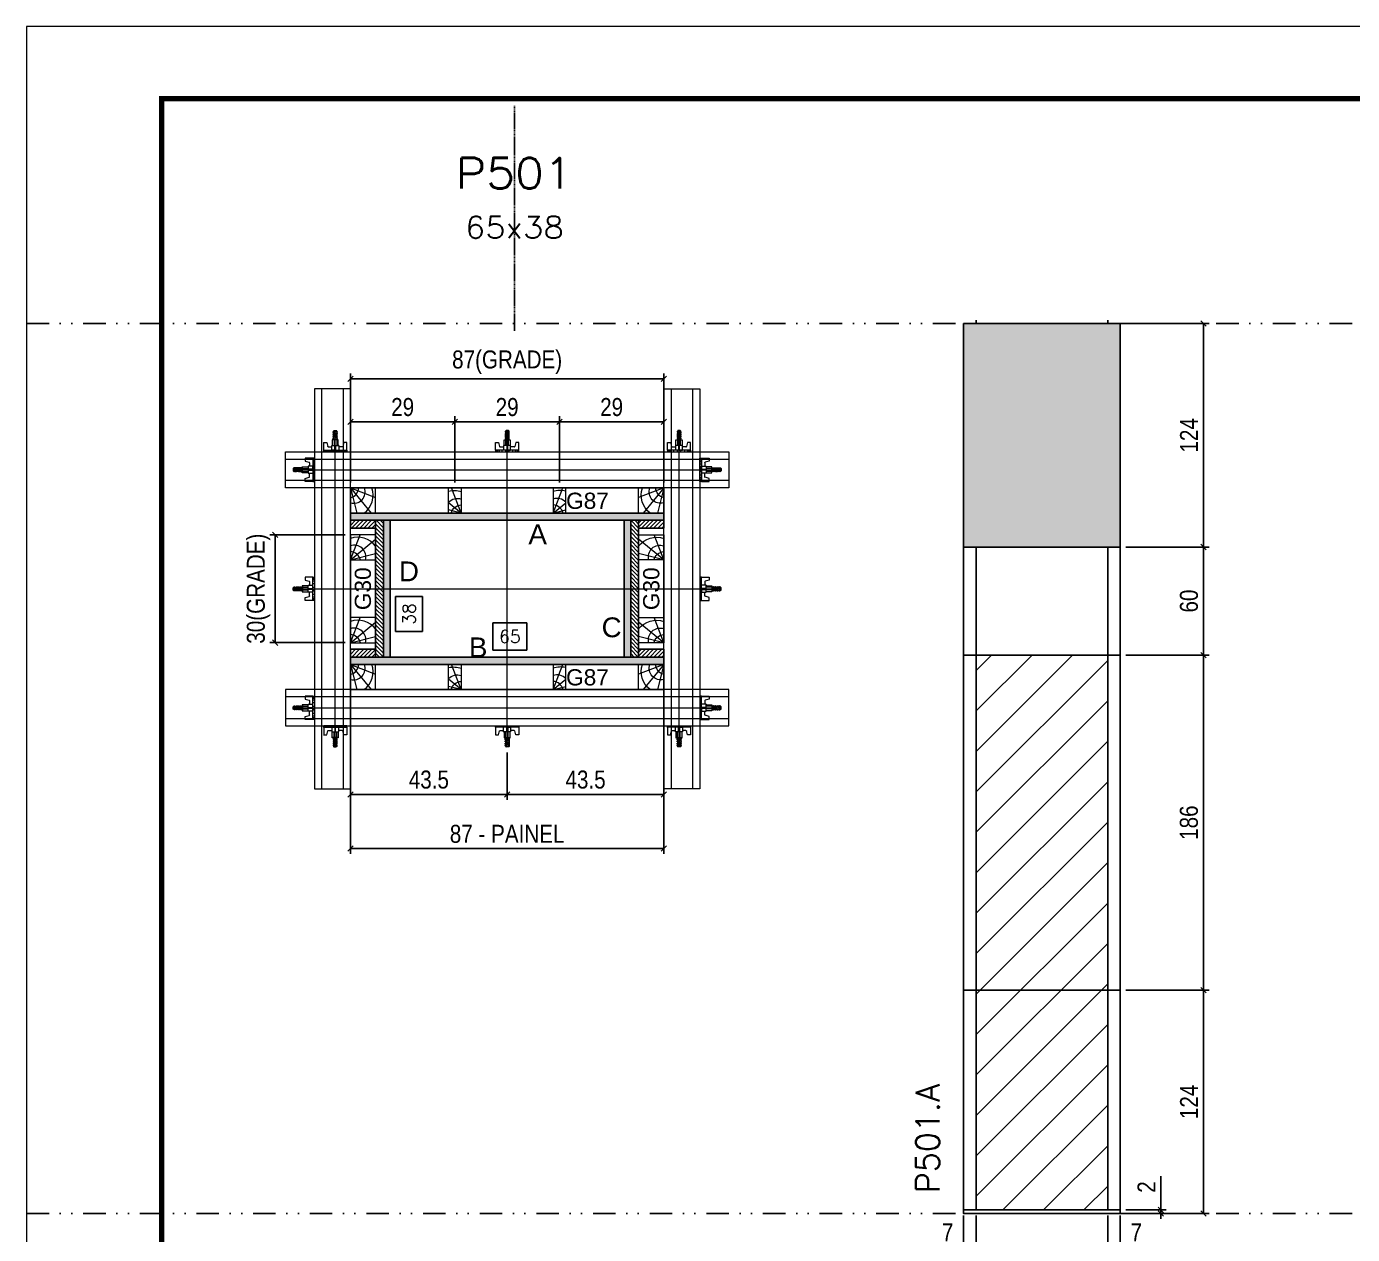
# Model space of a CAD drawing. Extents: x 13379 to 23315, y 867 to 16997.
# Drawn here: x 17569 to 18306, y 12732 to 13403 of the extents above; entities that cross this region are included whole.
import ezdxf
from ezdxf.enums import TextEntityAlignment as Align

# ---------------------------------------------------------------- set-up
doc = ezdxf.new("R2010")
doc.units = 0
for name, pattern in [('DASHED', [0.75, 0.5, -0.25]), ('DIVIDE2', [0.625, 0.25, -0.125, 0, -0.125, 0, -0.125]), ('HIDDEN', [0.375, 0.25, -0.125])]:
    doc.linetypes.add(name, pattern=pattern)
for name, color, linetype in [('CHAPA', 1, 'Continuous'), ('COTA', 241, 'Continuous'), ('MEIO_PONT', 93, 'Continuous'), ('Nível', 160, 'Continuous'), ('Painéis', 200, 'Continuous'), ('SARRAFO', 251, 'Continuous'), ('Sarrafo de Pressão', 42, 'HIDDEN'), ('Texto de Titulo', 7, 'Continuous'), ('Texto Qtd Sarr', 242, 'Continuous'), ('TEXTO_GERAL', 7, 'Continuous')]:
    doc.layers.add(name, color=color, linetype=linetype)
for name, color, linetype, lineweight in [('Folhas', 255, 'Continuous', 9), ('Hachura', 251, 'Continuous', 9), ('Madeira', 126, 'Continuous', 18), ('Perfil Metálico', 224, 'Continuous', 18), ('SARRAFO DE PRESSAO', 251, 'DASHED', 9), ('Texto Seção', 7, 'Continuous', 15)]:
    doc.layers.add(name, color=color, linetype=linetype, lineweight=lineweight)
doc.styles.add('ARIAL', font='arial.ttf')
doc.styles.add('COTA TECNICA', font='techl___.ttf', dxfattribs={"height": 10})
doc.styles.add('COTA TECNICA 2X', font='techl___.ttf', dxfattribs={"height": 10})
doc.styles.add('COTA TECNICA-50', font='techl___.ttf', dxfattribs={"height": 10})
doc.styles.add('REGUA-120', font='ROMANS.shx', dxfattribs={"height": 15})
doc.styles.add('ROMANS', font='romans.shx')
doc.styles.add('SANSSERIF', font='sas_____.pfb')
doc.dimstyles.new('COTA PAINEL-50', dxfattribs={"dimtxt": 10, "dimasz": 3, "dimexe": 3, "dimexo": 3, "dimgap": 3, "dimtad": 1, "dimdec": 1, "dimzin": 12, "dimdsep": 46, "dimtxsty": 'COTA TECNICA-50', "dimblk1": 'OBLIQUE', "dimblk2": 'OBLIQUE', "dimsah": 1, "dimcen": 0.9, "dimclrd": 4, "dimclre": 4, "dimclrt": 240, "dimadec": 1, "dimazin": 3, "dimtfac": 1, "dimtdec": 1, "dimtmove": 0, "dimatfit": 3, "dimfxl": 1, "dimtolj": 1, "dimtzin": 12, "dimarcsym": 0})
doc.dimstyles.new('PAINEL', dxfattribs={"dimtxt": 10, "dimasz": 3, "dimexe": 3, "dimexo": 3, "dimgap": 3, "dimtad": 1, "dimdec": 1, "dimzin": 12, "dimdsep": 46, "dimtxsty": 'COTA TECNICA', "dimblk1": 'OBLIQUE', "dimblk2": 'OBLIQUE', "dimsah": 1, "dimcen": 0.9, "dimclrd": 4, "dimclre": 4, "dimclrt": 240, "dimadec": 1, "dimazin": 3, "dimtfac": 1, "dimtdec": 1, "dimtmove": 0, "dimatfit": 3, "dimfxl": 1, "dimtolj": 1, "dimtzin": 12, "dimarcsym": 0})
doc.dimstyles.new('SECAO PILAR', dxfattribs={"dimtxt": 10, "dimasz": 3, "dimexe": 3, "dimexo": 3, "dimgap": 3, "dimtad": 1, "dimdec": 1, "dimlfac": 0.5, "dimzin": 12, "dimdsep": 46, "dimtxsty": 'COTA TECNICA 2X', "dimblk1": 'OBLIQUE', "dimblk2": 'OBLIQUE', "dimsah": 1, "dimcen": 0.9, "dimclrd": 256, "dimclre": 256, "dimclrt": 256, "dimadec": 1, "dimazin": 3, "dimtfac": 1, "dimtdec": 1, "dimtmove": 0, "dimatfit": 3, "dimfxl": 1, "dimtolj": 1, "dimtzin": 12, "dimarcsym": 0})
doc.dimstyles.new('SECÇÃO 2', dxfattribs={"dimtxt": 7, "dimasz": 6, "dimexe": 0.18, "dimexo": 2, "dimgap": -4, "dimtad": 3, "dimdec": 1, "dimlfac": 0.5, "dimzin": 12, "dimdsep": 46, "dimtxsty": 'ROMANS', "dimblk": 'ARCHTICK', "dimcen": 0.09, "dimse1": 1, "dimse2": 1, "dimsd1": 1, "dimsd2": 1, "dimclrd": 180, "dimclre": 5, "dimclrt": 1, "dimadec": 0, "dimazin": 3, "dimtfac": 1, "dimtdec": 1, "dimtofl": 0, "dimtmove": 0, "dimatfit": 3, "dimldrblk": 'ARCHTICK', "dimfxl": 1, "dimtolj": 1, "dimtzin": 0, "dimarcsym": 0})

# ---------------------------------------------------------------- blocks, each defined once
blk = doc.blocks.new('9999999999')
at = {"layer": 'Folhas'}
blk.add_lwpolyline([(98138.98, 34190.21), (99623.98, 34190.21), (99623.98, 35240.21), (98138.98, 35240.21)], close=True, dxfattribs=at)
at = {"layer": 'Folhas', "color": 30, "const_width": 3}
blk.add_lwpolyline([(98213.98, 34230.21), (99583.98, 34230.21), (99583.98, 35200.21), (98213.98, 35200.21)], close=True, dxfattribs=at)
blk = doc.blocks.new('*D409')
at = {"layer": 'COTA', "color": 180, "lineweight": -2, "transparency": 16777216}
for p, q in [((17847.32, 13071.71), (17828.32, 13071.71)), ((17828.32, 13071.71), (17828.32, 13056.71)), ((17847.32, 13056.71), (17847.32, 13071.71)), ((17828.32, 13056.71), (17847.32, 13056.71))]:
    blk.add_line(p, q, dxfattribs=at)
at = {"layer": 'Defpoints', "color": 0, "transparency": 16777216}
for p in [(17771.32, 13052.71), (17901.32, 13052.71), (17901.32, 13052.71)]:
    blk.add_point(p, dxfattribs=at)
at = {"layer": 'COTA', "color": 1, "transparency": 16777216, "insert": (17837.82, 13064.21), "char_height": 7, "attachment_point": 5, "style": 'ROMANS'}
blk.add_mtext('\\A1;65', dxfattribs=at)
blk = doc.blocks.new('_ArchTick')
at = {"color": 0, "linetype": 'ByBlock', "const_width": 0.15}
blk.add_lwpolyline([(-0.5, -0.5), (0.5, 0.5)], dxfattribs=at)
blk = doc.blocks.new('_Oblique')
at = {"color": 0, "linetype": 'ByBlock', "lineweight": -2}
blk.add_line((-0.5, -0.5), (0.5, 0.5), dxfattribs=at)
blk = doc.blocks.new('*D410')
at = {"layer": 'COTA', "lineweight": -2, "transparency": 16777216}
for p, q in [((17749.32, 13045.71), (17749.32, 12943.51)), ((17923.32, 13045.71), (17923.32, 12943.51)), ((17749.32, 12946.51), (17923.32, 12946.51))]:
    blk.add_line(p, q, dxfattribs=at)
at = {"layer": 'Defpoints', "color": 0, "transparency": 16777216}
for p in [(17749.32, 13048.71), (17923.32, 13048.71), (17923.32, 12946.51)]:
    blk.add_point(p, dxfattribs=at)
at = {"layer": 'COTA', "lineweight": -2, "transparency": 16777216, "xscale": 3, "yscale": 3, "zscale": 3, "rotation": 180}
blk.add_blockref('_Oblique', (17749.32, 12946.51), dxfattribs=at)
at = {"layer": 'COTA', "lineweight": -2, "transparency": 16777216, "xscale": 3, "yscale": 3, "zscale": 3}
blk.add_blockref('_Oblique', (17923.32, 12946.51), dxfattribs=at)
at = {"layer": 'COTA', "transparency": 16777216, "insert": (17836.32, 12954.61), "char_height": 10, "attachment_point": 5, "style": 'COTA TECNICA 2X'}
blk.add_mtext('\\A1;87 - PAINEL', dxfattribs=at)
blk = doc.blocks.new('*D411')
at = {"layer": 'COTA', "lineweight": -2, "transparency": 16777216}
for p, q in [((17749.32, 13011.71), (17749.32, 12973.53)), ((17836.39, 12999.91), (17836.39, 12973.53)), ((17749.32, 12976.53), (17836.39, 12976.53))]:
    blk.add_line(p, q, dxfattribs=at)
at = {"layer": 'Defpoints', "color": 0, "transparency": 16777216}
for p in [(17749.32, 13014.71), (17836.39, 13002.91), (17836.39, 12976.53)]:
    blk.add_point(p, dxfattribs=at)
at = {"layer": 'COTA', "lineweight": -2, "transparency": 16777216, "xscale": 3, "yscale": 3, "zscale": 3, "rotation": 180}
blk.add_blockref('_Oblique', (17749.32, 12976.53), dxfattribs=at)
at = {"layer": 'COTA', "lineweight": -2, "transparency": 16777216, "xscale": 3, "yscale": 3, "zscale": 3}
blk.add_blockref('_Oblique', (17836.39, 12976.53), dxfattribs=at)
at = {"layer": 'COTA', "transparency": 16777216, "insert": (17792.86, 12984.74), "char_height": 10, "attachment_point": 5, "style": 'COTA TECNICA 2X'}
blk.add_mtext('\\A1;43.5', dxfattribs=at)
blk = doc.blocks.new('*D412')
at = {"layer": 'COTA', "lineweight": -2, "transparency": 16777216}
for p, q in [((17923.32, 13011.71), (17923.32, 12973.53)), ((17836.39, 12999.91), (17836.39, 12973.53)), ((17923.32, 12976.53), (17836.39, 12976.53))]:
    blk.add_line(p, q, dxfattribs=at)
at = {"layer": 'Defpoints', "color": 0, "transparency": 16777216}
for p in [(17923.32, 13014.71), (17836.39, 13002.91), (17836.39, 12976.53)]:
    blk.add_point(p, dxfattribs=at)
at = {"layer": 'COTA', "lineweight": -2, "transparency": 16777216, "xscale": 3, "yscale": 3, "zscale": 3, "rotation": 180}
blk.add_blockref('_Oblique', (17836.39, 12976.53), dxfattribs=at)
at = {"layer": 'COTA', "lineweight": -2, "transparency": 16777216, "xscale": 3, "yscale": 3, "zscale": 3}
blk.add_blockref('_Oblique', (17923.32, 12976.53), dxfattribs=at)
at = {"layer": 'COTA', "transparency": 16777216, "insert": (17879.86, 12984.74), "char_height": 10, "attachment_point": 5, "style": 'COTA TECNICA 2X'}
blk.add_mtext('\\A1;43.5', dxfattribs=at)
blk = doc.blocks.new('*D413')
at = {"layer": 'COTA', "color": 180, "lineweight": -2, "transparency": 16777216}
for p, q in [((17789.42, 13086.38), (17774.42, 13086.38)), ((17774.42, 13086.38), (17774.42, 13067.05)), ((17789.42, 13067.05), (17789.42, 13086.38)), ((17774.42, 13067.05), (17789.42, 13067.05))]:
    blk.add_line(p, q, dxfattribs=at)
at = {"layer": 'Defpoints', "color": 0, "transparency": 16777216}
for p in [(17771.32, 13128.71), (17793.42, 13128.71), (17771.32, 13052.71)]:
    blk.add_point(p, dxfattribs=at)
at = {"layer": 'COTA', "color": 1, "transparency": 16777216, "insert": (17781.92, 13076.71), "char_height": 7, "attachment_point": 5, "rotation": 90, "style": 'ROMANS'}
blk.add_mtext('\\A1;38', dxfattribs=at)
blk = doc.blocks.new('titulo1')
at = {"layer": 'Defpoints', "color": 252, "linetype": 'HIDDEN', "ltscale": 2}
blk.add_line((0, 0), (0, 125), dxfattribs=at)
at = {"layer": 'Defpoints', "style": 'ROMANS', "oblique": 15}
blk.add_attdef('FOLHA', text='', height=10, dxfattribs=at).set_placement((0, 15.58), align=Align.MIDDLE_CENTER)
at = {"layer": 'Texto Qtd Sarr', "color": 3, "style": 'ROMANS', "oblique": 15}
for tag, height, p in [('TITULO', 17, (0, 71.45)), ('SEÇÃO', 12, (0, 41.55))]:
    blk.add_attdef(tag, text='', height=height, dxfattribs=at).set_placement(p, align=Align.MIDDLE_CENTER)
blk = doc.blocks.new('PONTALETE')
at = {"layer": 'Madeira'}
for q in [(2.71, 7), (7, 5.76), (7, 1.74)]:
    blk.add_line((0, 0), q, dxfattribs=at)
blk.add_lwpolyline([(0, 0), (7, 0), (7, 7), (0, 7)], close=True, dxfattribs=at)
for centre, radius, start, end in [((2.04, 0.06), 6.23, 37.2818, 109.0913), ((1.09, 0.9), 3.19, 343.603, 109.9847), ((-0.21, -0.78), 3.09, 14.6322, 86.0383)]:
    blk.add_arc(centre, radius, start, end, dxfattribs=at)
blk = doc.blocks.new('*D414')
at = {"layer": 'COTA', "lineweight": -2, "transparency": 16777216}
for p, q in [((17749.32, 13149.71), (17749.32, 13210.27)), ((17749.32, 13207.27), (17923.32, 13207.27)), ((17923.32, 13149.71), (17923.32, 13210.27))]:
    blk.add_line(p, q, dxfattribs=at)
at = {"layer": 'Defpoints', "color": 0, "transparency": 16777216}
for p in [(17923.32, 13207.27), (17749.32, 13146.71), (17923.32, 13146.71)]:
    blk.add_point(p, dxfattribs=at)
at = {"layer": 'COTA', "lineweight": -2, "transparency": 16777216, "xscale": 3, "yscale": 3, "zscale": 3, "rotation": 180}
blk.add_blockref('_Oblique', (17749.32, 13207.27), dxfattribs=at)
at = {"layer": 'COTA', "lineweight": -2, "transparency": 16777216, "xscale": 3, "yscale": 3, "zscale": 3}
blk.add_blockref('_Oblique', (17923.32, 13207.27), dxfattribs=at)
at = {"layer": 'COTA', "transparency": 16777216, "insert": (17836.32, 13216.49), "char_height": 10, "attachment_point": 5, "style": 'COTA TECNICA 2X'}
blk.add_mtext('\\A1;87(GRADE)', dxfattribs=at)
blk = doc.blocks.new('MEIO PONTALETE')
at = {"layer": 'Madeira'}
for q in [(2.71, 7), (3.5, 2.88), (3.5, 0.87)]:
    blk.add_line((0, 0), q, dxfattribs=at)
blk.add_lwpolyline([(0, 0), (3.5, 0), (3.5, 7), (0, 7)], close=True, dxfattribs=at)
for centre, radius, start, end in [((2.04, 0.06), 6.23, 76.4499, 109.0913), ((1.09, 0.9), 3.19, 40.9063, 109.9847), ((-0.21, -0.78), 3.09, 14.6322, 86.0383)]:
    blk.add_arc(centre, radius, start, end, dxfattribs=at)
blk = doc.blocks.new('*D415')
at = {"layer": 'COTA', "lineweight": -2, "transparency": 16777216}
for p, q in [((17865.32, 13149.71), (17865.32, 13186.43)), ((17923.32, 13149.71), (17923.32, 13186.43)), ((17865.32, 13183.43), (17923.32, 13183.43))]:
    blk.add_line(p, q, dxfattribs=at)
at = {"layer": 'Defpoints', "color": 0, "transparency": 16777216}
for p in [(17923.32, 13183.43), (17865.32, 13146.71), (17923.32, 13146.71)]:
    blk.add_point(p, dxfattribs=at)
at = {"layer": 'COTA', "lineweight": -2, "transparency": 16777216, "xscale": 3, "yscale": 3, "zscale": 3, "rotation": 180}
blk.add_blockref('_Oblique', (17865.32, 13183.43), dxfattribs=at)
at = {"layer": 'COTA', "lineweight": -2, "transparency": 16777216, "xscale": 3, "yscale": 3, "zscale": 3}
blk.add_blockref('_Oblique', (17923.32, 13183.43), dxfattribs=at)
at = {"layer": 'COTA', "transparency": 16777216, "insert": (17894.32, 13191.52), "char_height": 10, "attachment_point": 5, "style": 'COTA TECNICA 2X'}
blk.add_mtext('\\A1;29', dxfattribs=at)
blk = doc.blocks.new('*D431')
at = {"layer": 'COTA', "lineweight": -2, "transparency": 16777216}
for p, q in [((17807.32, 13149.71), (17807.32, 13186.43)), ((17865.32, 13149.71), (17865.32, 13186.43)), ((17865.32, 13183.43), (17807.32, 13183.43))]:
    blk.add_line(p, q, dxfattribs=at)
at = {"layer": 'Defpoints', "color": 0, "transparency": 16777216}
for p in [(17807.32, 13183.43), (17807.32, 13146.71), (17865.32, 13146.71)]:
    blk.add_point(p, dxfattribs=at)
at = {"layer": 'COTA', "lineweight": -2, "transparency": 16777216, "xscale": 3, "yscale": 3, "zscale": 3, "rotation": 180}
blk.add_blockref('_Oblique', (17807.32, 13183.43), dxfattribs=at)
at = {"layer": 'COTA', "lineweight": -2, "transparency": 16777216, "xscale": 3, "yscale": 3, "zscale": 3}
blk.add_blockref('_Oblique', (17865.32, 13183.43), dxfattribs=at)
at = {"layer": 'COTA', "transparency": 16777216, "insert": (17836.32, 13191.52), "char_height": 10, "attachment_point": 5, "style": 'COTA TECNICA 2X'}
blk.add_mtext('\\A1;29', dxfattribs=at)
blk = doc.blocks.new('*D432')
at = {"layer": 'COTA', "linetype": 'ByBlock', "lineweight": -2, "transparency": 16777216}
for p, q in [((17749.32, 13149.71), (17749.32, 13186.43)), ((17807.32, 13149.71), (17807.32, 13186.43)), ((17807.32, 13183.43), (17749.32, 13183.43))]:
    blk.add_line(p, q, dxfattribs=at)
at = {"layer": 'Defpoints', "color": 0, "linetype": 'ByBlock', "transparency": 16777216}
for p in [(17749.32, 13183.43), (17749.32, 13146.71), (17807.32, 13146.71)]:
    blk.add_point(p, dxfattribs=at)
at = {"layer": 'COTA', "linetype": 'ByBlock', "lineweight": -2, "transparency": 16777216, "xscale": 3, "yscale": 3, "zscale": 3, "rotation": 180}
blk.add_blockref('_Oblique', (17749.32, 13183.43), dxfattribs=at)
at = {"layer": 'COTA', "linetype": 'ByBlock', "lineweight": -2, "transparency": 16777216, "xscale": 3, "yscale": 3, "zscale": 3}
blk.add_blockref('_Oblique', (17807.32, 13183.43), dxfattribs=at)
at = {"layer": 'COTA', "linetype": 'ByBlock', "transparency": 16777216, "insert": (17778.32, 13191.52), "char_height": 10, "attachment_point": 5, "style": 'COTA TECNICA 2X'}
blk.add_mtext('\\A1;29', dxfattribs=at)
blk = doc.blocks.new('C')
at = {"layer": 'Hachura', "color": 0}
for p, q in [((0, 3.22), (0, -3.22)), ((0.45, 3.22), (0, 3.22)), ((0.46, 3.16), (0, 3.16)), ((0.46, 3.05), (0, 3.05)), ((0.46, 2.88), (0, 2.88)), ((0, 2.75), (0, -1.16)), ((0.46, 2.65), (0, 2.65)), ((0.46, 2.23), (0, 2.23)), ((0.46, 1.51), (0, 1.51)), ((0.39, 0.49), (0.17, 0.49)), ((0.45, -3.23), (0.45, 3.22)), ((0.45, 3.22), (2.58, 3.22)), ((1.74, 0.97), (0.45, 0.97)), ((1.45, 0.1), (0.45, 0.1)), ((1.35, 1.94), (1.35, 0.96)), ((2.58, 2.39), (1.47, 2.09)), ((1.74, -0.97), (1.74, 0.97)), ((1.74, 0.97), (1.74, 0.84)), ((1.74, 0.97), (1.74, 0.84)), ((1.74, 0.84), (3.35, 0.84)), ((3.35, 0.45), (1.74, 0.45)), ((2.58, 3.22), (2.58, 2.39)), ((3.32, 0.84), (3.32, -0.84)), ((3.35, 0.84), (3.35, -0.84)), ((3.68, 0.45), (3.35, 0.45)), ((3.84, -0.52), (3.35, 0.45)), ((3.35, 0.06), (3.67, -0.57)), ((3.68, 0.45), (4.16, -0.52)), ((3.72, 0.5), (4.25, -0.57)), ((4.37, -0.55), (3.83, 0.53)), ((4.15, 0.45), (3.93, 0.45)), ((4.42, -0.52), (3.93, 0.45)), ((4.15, 0.45), (4.26, 0.45)), ((4.26, 0.45), (4.74, -0.52)), ((4.3, 0.5), (4.83, -0.57)), ((4.95, -0.55), (4.41, 0.53)), ((4.51, 0.45), (4.84, 0.45)), ((5, -0.52), (4.51, 0.45)), ((4.84, 0.45), (5.32, -0.52)), ((4.88, 0.5), (5.41, -0.57)), ((5.53, -0.55), (4.99, 0.53)), ((5.58, -0.52), (5.09, 0.45)), ((5.42, 0.45), (5.09, 0.45)), ((5.58, -0.52), (5.09, 0.45)), ((5.42, 0.45), (5.74, -0.19)), ((5.46, 0.5), (5.74, -0.07)), ((5.74, 0.19), (5.57, 0.53)), ((5.74, 0.32), (5.68, 0.45)), ((5.68, 0.45), (5.74, 0.45)), ((5.74, 0.45), (5.9, 0.29)), ((5.74, 0.45), (5.74, -0.52)), ((5.9, -0.36), (5.9, 0.29)), ((0.45, 0), (0, 0)), ((0.46, -1.52), (0, -1.52)), ((0.46, -2.23), (0, -2.23)), ((0.46, -2.65), (0, -2.65)), ((0.46, -2.88), (0, -2.88)), ((0.46, -3.05), (0, -3.05)), ((0.46, -3.16), (0, -3.16)), ((0, -3.22), (2.57, -3.22)), ((0.08, -0.48), (0.29, -0.48)), ((0.29, -0.48), (0.4, -0.48)), ((0.45, 0), (0.45, -0.97)), ((0.45, -0.16), (1.45, -0.16)), ((0.45, -0.65), (0.45, -0.32)), ((0.45, -3.23), (0.45, -0.65)), ((0.45, -0.97), (1.74, -0.97)), ((1.35, -1.94), (1.35, -0.97)), ((2.58, -2.39), (1.47, -2.1)), ((3.35, -0.32), (1.74, -0.32)), ((3.35, -0.84), (1.74, -0.84)), ((2.58, -3.23), (2.58, -2.39)), ((3.35, -0.07), (3.58, -0.52)), ((3.35, -0.52), (3.58, -0.52)), ((3.84, -0.52), (4.16, -0.52)), ((4.42, -0.52), (4.74, -0.52)), ((4.63, -0.52), (4.74, -0.52)), ((5, -0.52), (5.32, -0.52)), ((5.58, -0.52), (5.74, -0.52)), ((5.74, -0.52), (5.9, -0.36)), ((5.74, -0.52), (5.74, -0.52))]:
    blk.add_line(p, q, dxfattribs=at)
for centre, radius, start, end in [((1.52, 1.94), 0.161, 104.7436, 180), ((1.44, -0.03), 0.129, 272.695, 87.305), ((3.81, 0.39), 0.143, 25.5688, 154.4312), ((4.39, 0.39), 0.143, 25.5688, 154.4312), ((4.97, 0.39), 0.143, 25.5688, 154.4312), ((5.55, 0.39), 0.143, 25.5688, 154.4312), ((0.17, -0.37), 0.174, 221.744, 317.8592), ((1.52, -1.94), 0.161, 180, 255.2564), ((3.71, -0.4), 0.174, 222.1408, 318.256), ((4.29, -0.4), 0.174, 222.1408, 318.256), ((4.87, -0.4), 0.174, 222.1408, 318.256), ((5.45, -0.4), 0.174, 222.1408, 318.256), ((5.61, -0.4), 0.174, 317.8592, 318.256)]:
    blk.add_arc(centre, radius, start, end, dxfattribs=at)
blk = doc.blocks.new('*D416')
at = {"layer": 'COTA', "lineweight": -2, "transparency": 16777216}
for p, q in [((17746.32, 13120.71), (17704.51, 13120.71)), ((17707.51, 13060.79), (17707.51, 13120.71)), ((17746.35, 13060.79), (17704.51, 13060.79))]:
    blk.add_line(p, q, dxfattribs=at)
at = {"layer": 'Defpoints', "color": 0, "transparency": 16777216}
for p in [(17707.51, 13120.71), (17749.32, 13120.71), (17749.35, 13060.79)]:
    blk.add_point(p, dxfattribs=at)
at = {"layer": 'COTA', "lineweight": -2, "transparency": 16777216, "xscale": 3, "yscale": 3, "zscale": 3}
for p, rotation in [((17707.51, 13120.71), 90), ((17707.51, 13060.79), 270)]:
    blk.add_blockref('_Oblique', p, dxfattribs=dict(at, rotation=rotation))
at = {"layer": 'COTA', "transparency": 16777216, "insert": (17698.29, 13090.75), "char_height": 10, "attachment_point": 5, "rotation": 90, "style": 'COTA TECNICA 2X'}
blk.add_mtext('\\A1;30(GRADE)', dxfattribs=at)
blk = doc.blocks.new('*D417')
at = {"layer": 'COTA', "color": 4, "lineweight": -2, "transparency": 16777216}
for p, q in [((18089.72, 12742.88), (18089.72, 12688.7)), ((18176.72, 12742.88), (18176.72, 12688.7)), ((18089.72, 12691.7), (18176.72, 12691.7))]:
    blk.add_line(p, q, dxfattribs=at)
at = {"layer": 'Defpoints', "color": 0, "transparency": 16777216}
for p in [(18089.72, 12745.88), (18176.72, 12745.88), (18176.72, 12691.7)]:
    blk.add_point(p, dxfattribs=at)
at = {"layer": 'COTA', "color": 4, "lineweight": -2, "transparency": 16777216, "xscale": 3, "yscale": 3, "zscale": 3, "rotation": 180}
blk.add_blockref('_Oblique', (18089.72, 12691.7), dxfattribs=at)
at = {"layer": 'COTA', "color": 4, "lineweight": -2, "transparency": 16777216, "xscale": 3, "yscale": 3, "zscale": 3}
blk.add_blockref('_Oblique', (18176.72, 12691.7), dxfattribs=at)
at = {"layer": 'COTA', "color": 240, "transparency": 16777216, "insert": (18133.22, 12699.8), "char_height": 10, "attachment_point": 5, "style": 'COTA TECNICA'}
blk.add_mtext('\\A1;87', dxfattribs=at)
blk = doc.blocks.new('*D418')
at = {"layer": 'COTA', "color": 4, "lineweight": -2, "transparency": 16777216}
for p, q in [((18179.72, 12867.88), (18225.96, 12867.88)), ((18222.96, 12743.88), (18222.96, 12867.88)), ((18179.72, 12743.88), (18225.96, 12743.88))]:
    blk.add_line(p, q, dxfattribs=at)
at = {"layer": 'Defpoints', "color": 0, "transparency": 16777216}
for p in [(18176.72, 12867.88), (18222.96, 12867.88), (18176.72, 12743.88)]:
    blk.add_point(p, dxfattribs=at)
at = {"layer": 'COTA', "color": 4, "lineweight": -2, "transparency": 16777216, "xscale": 3, "yscale": 3, "zscale": 3}
for p, rotation in [((18222.96, 12867.88), 90), ((18222.96, 12743.88), 270)]:
    blk.add_blockref('_Oblique', p, dxfattribs=dict(at, rotation=rotation))
at = {"layer": 'COTA', "color": 240, "transparency": 16777216, "insert": (18214.88, 12805.88), "char_height": 10, "attachment_point": 5, "rotation": 90, "style": 'COTA TECNICA-50'}
blk.add_mtext('\\A1;124', dxfattribs=at)
blk = doc.blocks.new('*D419')
at = {"layer": 'COTA', "color": 4, "lineweight": -2, "transparency": 16777216}
for p, q in [((18199.24, 12745.88), (18199.24, 12764.68)), ((18179.72, 12745.88), (18202.24, 12745.88)), ((18179.72, 12743.88), (18202.24, 12743.88)), ((18199.24, 12743.88), (18199.24, 12745.88)), ((18199.24, 12743.88), (18199.24, 12740.88))]:
    blk.add_line(p, q, dxfattribs=at)
at = {"layer": 'Defpoints', "color": 0, "transparency": 16777216}
for p in [(18176.72, 12745.88), (18176.72, 12743.88), (18199.24, 12743.88)]:
    blk.add_point(p, dxfattribs=at)
at = {"layer": 'COTA', "color": 4, "lineweight": -2, "transparency": 16777216, "xscale": 3, "yscale": 3, "zscale": 3}
for p, rotation in [((18199.24, 12745.88), 270), ((18199.24, 12743.88), 90)]:
    blk.add_blockref('_Oblique', p, dxfattribs=dict(at, rotation=rotation))
at = {"layer": 'COTA', "color": 240, "transparency": 16777216, "insert": (18191.24, 12758.62), "char_height": 10, "attachment_point": 5, "rotation": 90, "style": 'COTA TECNICA-50'}
blk.add_mtext('\\A1;2', dxfattribs=at)
blk = doc.blocks.new('*D420')
at = {"layer": 'COTA', "color": 4, "lineweight": -2, "transparency": 16777216}
for p, q in [((18096.72, 12742.88), (18096.72, 12722.37)), ((18089.72, 12740.88), (18089.72, 12722.37)), ((18089.72, 12725.37), (18074.99, 12725.37)), ((18096.72, 12725.37), (18089.72, 12725.37))]:
    blk.add_line(p, q, dxfattribs=at)
at = {"layer": 'Defpoints', "color": 0, "transparency": 16777216}
for p in [(18089.72, 12743.88), (18096.72, 12745.88), (18089.72, 12725.37)]:
    blk.add_point(p, dxfattribs=at)
at = {"layer": 'COTA', "color": 4, "lineweight": -2, "transparency": 16777216, "xscale": 3, "yscale": 3, "zscale": 3, "rotation": 180}
blk.add_blockref('_Oblique', (18089.72, 12725.37), dxfattribs=at)
at = {"layer": 'COTA', "color": 4, "lineweight": -2, "transparency": 16777216, "xscale": 3, "yscale": 3, "zscale": 3}
blk.add_blockref('_Oblique', (18096.72, 12725.37), dxfattribs=at)
at = {"layer": 'COTA', "color": 240, "transparency": 16777216, "insert": (18080.85, 12733.44), "char_height": 10, "attachment_point": 5, "style": 'COTA TECNICA-50'}
blk.add_mtext('\\A1;7', dxfattribs=at)
blk = doc.blocks.new('*D421')
at = {"layer": 'COTA', "color": 4, "lineweight": -2, "transparency": 16777216}
for p, q in [((18169.72, 12742.88), (18169.72, 12722.37)), ((18176.72, 12740.88), (18176.72, 12722.37)), ((18169.72, 12725.37), (18176.72, 12725.37)), ((18176.72, 12725.37), (18191.45, 12725.37))]:
    blk.add_line(p, q, dxfattribs=at)
at = {"layer": 'Defpoints', "color": 0, "transparency": 16777216}
for p in [(18169.72, 12745.88), (18176.72, 12743.88), (18176.72, 12725.37)]:
    blk.add_point(p, dxfattribs=at)
at = {"layer": 'COTA', "color": 4, "lineweight": -2, "transparency": 16777216, "xscale": 3, "yscale": 3, "zscale": 3, "rotation": 180}
blk.add_blockref('_Oblique', (18169.72, 12725.37), dxfattribs=at)
at = {"layer": 'COTA', "color": 4, "lineweight": -2, "transparency": 16777216, "xscale": 3, "yscale": 3, "zscale": 3}
blk.add_blockref('_Oblique', (18176.72, 12725.37), dxfattribs=at)
at = {"layer": 'COTA', "color": 240, "transparency": 16777216, "insert": (18185.58, 12733.44), "char_height": 10, "attachment_point": 5, "style": 'COTA TECNICA-50'}
blk.add_mtext('\\A1;7', dxfattribs=at)
blk = doc.blocks.new('*D433')
at = {"layer": 'COTA', "color": 4, "lineweight": -2, "transparency": 16777216}
for p, q in [((18179.72, 13053.88), (18225.96, 13053.88)), ((18222.96, 12867.88), (18222.96, 13053.88)), ((18179.72, 12867.88), (18225.96, 12867.88))]:
    blk.add_line(p, q, dxfattribs=at)
at = {"layer": 'Defpoints', "color": 0, "transparency": 16777216}
for p in [(18176.72, 13053.88), (18222.96, 13053.88), (18176.72, 12867.88)]:
    blk.add_point(p, dxfattribs=at)
at = {"layer": 'COTA', "color": 4, "lineweight": -2, "transparency": 16777216, "xscale": 3, "yscale": 3, "zscale": 3}
for p, rotation in [((18222.96, 13053.88), 90), ((18222.96, 12867.88), 270)]:
    blk.add_blockref('_Oblique', p, dxfattribs=dict(at, rotation=rotation))
at = {"layer": 'COTA', "color": 240, "transparency": 16777216, "insert": (18214.83, 12960.88), "char_height": 10, "attachment_point": 5, "rotation": 90, "style": 'COTA TECNICA'}
blk.add_mtext('\\A1;186', dxfattribs=at)
blk = doc.blocks.new('*D434')
at = {"layer": 'COTA', "color": 4, "lineweight": -2, "transparency": 16777216}
for p, q in [((18179.72, 13113.88), (18225.96, 13113.88)), ((18222.96, 13113.88), (18222.96, 13053.88)), ((18179.72, 13053.88), (18225.96, 13053.88))]:
    blk.add_line(p, q, dxfattribs=at)
at = {"layer": 'Defpoints', "color": 0, "transparency": 16777216}
for p in [(18176.72, 13113.88), (18176.72, 13053.88), (18222.96, 13053.88)]:
    blk.add_point(p, dxfattribs=at)
at = {"layer": 'COTA', "color": 4, "lineweight": -2, "transparency": 16777216, "xscale": 3, "yscale": 3, "zscale": 3}
for p, rotation in [((18222.96, 13113.88), 90), ((18222.96, 13053.88), 270)]:
    blk.add_blockref('_Oblique', p, dxfattribs=dict(at, rotation=rotation))
at = {"layer": 'COTA', "color": 240, "transparency": 16777216, "insert": (18214.86, 13083.88), "char_height": 10, "attachment_point": 5, "rotation": 90, "style": 'COTA TECNICA'}
blk.add_mtext('\\A1;60', dxfattribs=at)
blk = doc.blocks.new('*D435')
at = {"layer": 'COTA', "color": 4, "lineweight": -2, "transparency": 16777216}
for p, q in [((18179.72, 13237.88), (18225.96, 13237.88)), ((18222.96, 13113.88), (18222.96, 13237.88)), ((18179.72, 13113.88), (18225.96, 13113.88))]:
    blk.add_line(p, q, dxfattribs=at)
at = {"layer": 'Defpoints', "color": 0, "transparency": 16777216}
for p in [(18176.72, 13237.88), (18222.96, 13237.88), (18176.72, 13113.88)]:
    blk.add_point(p, dxfattribs=at)
at = {"layer": 'COTA', "color": 4, "lineweight": -2, "transparency": 16777216, "xscale": 3, "yscale": 3, "zscale": 3}
for p, rotation in [((18222.96, 13237.88), 90), ((18222.96, 13113.88), 270)]:
    blk.add_blockref('_Oblique', p, dxfattribs=dict(at, rotation=rotation))
at = {"layer": 'COTA', "color": 240, "transparency": 16777216, "insert": (18214.88, 13175.88), "char_height": 10, "attachment_point": 5, "rotation": 90, "style": 'COTA TECNICA'}
blk.add_mtext('\\A1;124', dxfattribs=at)

msp = doc.modelspace()

# ---------------------------------------------------------------- hatches: boundary and pattern name
at = {"layer": 'COTA'}
h = msp.add_hatch(dxfattribs=at)
h.set_pattern_fill('AR-CONC', color=256, scale=0.03)
h.paths.add_polyline_path([(18176.72, 13237.88), (18089.72, 13237.88), (18089.72, 13113.88), (18176.72, 13113.88)])
at = {"layer": 'Hachura'}
h = msp.add_hatch(color=256, dxfattribs=at)
h.dxf.hatch_style = 1
h.paths.add_polyline_path([(17923.32, 13128.71), (17923.32, 13132.71), (17749.32, 13132.71), (17749.32, 13128.71)])
h = msp.add_hatch(color=256, dxfattribs=at)
h.dxf.hatch_style = 1
h.paths.add_polyline_path([(17923.32, 13128.71), (17923.32, 13132.71), (17749.32, 13132.71), (17749.32, 13128.71)])
h = msp.add_hatch(dxfattribs=at)
h.set_pattern_fill('ANSI31', color=256, scale=0.5, angle=180, style=0)
h.set_pattern_definition([(225, (8625.3722, -9800.6957), (1.12253202, -1.12253202), [])])
h.paths.add_polyline_path([(17763.32, 13128.71), (17763.32, 13124.31), (17749.32, 13124.31), (17749.32, 13128.71)])
h = msp.add_hatch(dxfattribs=at)
h.set_pattern_fill('ANSI31', color=256, scale=0.5, angle=90, style=0)
h.set_pattern_definition([(135, (-5161.6841, 22226.6643), (-1.12253202, -1.12253202), [])])
h.paths.add_polyline_path([(17767.72, 13128.71), (17763.32, 13128.71), (17763.32, 13052.71), (17767.72, 13052.71)])
h = msp.add_hatch(color=256, dxfattribs=at)
h.dxf.hatch_style = 1
h.paths.add_polyline_path([(17767.72, 13052.71), (17771.32, 13052.71), (17771.32, 13128.71), (17767.72, 13128.71)])
h = msp.add_hatch(color=256, dxfattribs=at)
h.dxf.hatch_style = 1
h.paths.add_polyline_path([(17767.72, 13052.71), (17771.32, 13052.71), (17771.32, 13128.71), (17767.72, 13128.71)])
h = msp.add_hatch(color=256, dxfattribs=at)
h.dxf.hatch_style = 1
h.paths.add_polyline_path([(17901.32, 13052.71), (17904.92, 13052.71), (17904.92, 13128.71), (17901.32, 13128.71)])
h = msp.add_hatch(color=256, dxfattribs=at)
h.dxf.hatch_style = 1
h.paths.add_polyline_path([(17901.32, 13052.71), (17904.92, 13052.71), (17904.92, 13128.71), (17901.32, 13128.71)])
h = msp.add_hatch(dxfattribs=at)
h.set_pattern_fill('ANSI31', color=256, scale=0.5, angle=90, style=0)
h.set_pattern_definition([(135, (-5197.6841, 22226.6643), (-1.12253202, -1.12253202), [])])
h.paths.add_polyline_path([(17904.92, 13128.71), (17909.32, 13128.71), (17909.32, 13052.71), (17904.92, 13052.71)])
h = msp.add_hatch(dxfattribs=at)
h.set_pattern_fill('ANSI31', color=256, scale=0.5, angle=180, style=0)
h.set_pattern_definition([(225, (8420.3722, -9800.6957), (1.12253202, -1.12253202), [])])
h.paths.add_polyline_path([(17909.32, 13128.71), (17909.32, 13124.31), (17923.32, 13124.31), (17923.32, 13128.71)])
h = msp.add_hatch(dxfattribs=at)
h.set_pattern_fill('ANSI31', color=256, scale=0.5, angle=180, style=0)
h.set_pattern_definition([(225, (8625.3722, -9838.6957), (1.12253202, -1.12253202), [])])
h.paths.add_polyline_path([(17763.32, 13052.71), (17763.32, 13057.11), (17749.32, 13057.11), (17749.32, 13052.71)])
h = msp.add_hatch(color=256, dxfattribs=at)
h.dxf.hatch_style = 1
h.paths.add_polyline_path([(17923.32, 13052.71), (17923.32, 13048.71), (17749.32, 13048.71), (17749.32, 13052.71)])
h = msp.add_hatch(color=256, dxfattribs=at)
h.dxf.hatch_style = 1
h.paths.add_polyline_path([(17923.32, 13052.71), (17923.32, 13048.71), (17749.32, 13048.71), (17749.32, 13052.71)])
h = msp.add_hatch(dxfattribs=at)
h.set_pattern_fill('ANSI31', color=256, scale=0.5, angle=180, style=0)
h.set_pattern_definition([(225, (8420.3722, -9838.6957), (1.12253202, -1.12253202), [])])
h.paths.add_polyline_path([(17909.32, 13052.71), (17909.32, 13057.11), (17923.32, 13057.11), (17923.32, 13052.71)])
at = {"layer": 'Hachura', "linetype": 'ByBlock'}
h = msp.add_hatch(dxfattribs=at)
h.set_pattern_fill('ANSI31', color=256, scale=5)
h.paths.add_polyline_path([(18169.72, 12867.88), (18096.72, 12867.88), (18096.72, 12745.88), (18169.72, 12745.88)])
h.paths.add_polyline_path([(18169.72, 13053.88), (18096.72, 13053.88), (18096.72, 12867.88), (18169.72, 12867.88)])

# ---------------------------------------------------------------- linework, layer by layer
for points in [[(17923.32, 13132.71), (17923.32, 13146.71), (17749.32, 13146.71), (17749.32, 13132.71)], [(17923.32, 13048.71), (17923.32, 13034.71), (17749.32, 13034.71), (17749.32, 13048.71)]]:
    msp.add_lwpolyline(points, close=True)
at = {"layer": 'CHAPA'}
for points in [[(17923.32, 13128.71), (17923.32, 13132.71), (17749.32, 13132.71), (17749.32, 13128.71)], [(17923.32, 13128.71), (17923.32, 13132.71), (17749.32, 13132.71), (17749.32, 13128.71)], [(17767.72, 13052.71), (17771.32, 13052.71), (17771.32, 13128.71), (17767.72, 13128.71)], [(17767.72, 13052.71), (17771.32, 13052.71), (17771.32, 13128.71), (17767.72, 13128.71)], [(17901.32, 13052.71), (17904.92, 13052.71), (17904.92, 13128.71), (17901.32, 13128.71)], [(17901.32, 13052.71), (17904.92, 13052.71), (17904.92, 13128.71), (17901.32, 13128.71)], [(17923.32, 13052.71), (17923.32, 13048.71), (17749.32, 13048.71), (17749.32, 13052.71)], [(17923.32, 13052.71), (17923.32, 13048.71), (17749.32, 13048.71), (17749.32, 13052.71)]]:
    msp.add_lwpolyline(points, close=True, dxfattribs=at)
at = {"layer": 'COTA'}
msp.add_lwpolyline([(18089.72, 13113.88), (18176.72, 13113.88), (18176.72, 13237.88), (18089.72, 13237.88)], close=True, dxfattribs=at)
at = {"layer": 'Hachura'}
for p, q in [((17740.91, 13003.91), (17740.91, 13173.71)), ((17836.32, 13003.91), (17836.33, 13173.71)), ((17931.73, 13003.91), (17931.73, 13173.71)), ((17718.51, 13156.77), (17950.34, 13156.75)), ((17718.54, 13090.72), (17955.14, 13090.7)), ((17718.51, 13024.64), (17950.34, 13024.66))]:
    msp.add_line(p, q, dxfattribs=at)
at = {"layer": 'Madeira'}
for points in [[(17749.32, 13060.71), (17763.32, 13060.71), (17763.32, 13120.71), (17749.32, 13120.71)], [(17923.32, 13060.71), (17909.32, 13060.71), (17909.32, 13120.71), (17923.32, 13120.71)]]:
    msp.add_lwpolyline(points, close=True, dxfattribs=at)
at = {"layer": 'Nível', "color": 4, "linetype": 'DIVIDE2', "ltscale": 50}
for p, q in [((17569.5, 13237.88), (21112.79, 13237.88)), ((17569.5, 12743.88), (21112.79, 12743.88))]:
    msp.add_line(p, q, dxfattribs=at)
at = {"layer": 'Painéis'}
for p, q in [((18089.72, 12867.88), (18089.72, 13053.88)), ((18089.72, 13053.88), (18176.72, 13053.88)), ((18176.72, 13053.88), (18176.72, 12867.88))]:
    msp.add_line(p, q, dxfattribs=at)
for points in [[(17771.32, 13128.71), (17771.32, 13052.71), (17901.32, 13052.71), (17901.32, 13128.71)], [(18089.72, 13053.88), (18176.72, 13053.88), (18176.72, 13113.88), (18089.72, 13113.88)], [(18089.72, 12745.88), (18176.72, 12745.88), (18176.72, 12867.88), (18089.72, 12867.88)], [(18089.72, 12745.88), (18176.72, 12745.88), (18176.72, 12743.88), (18089.72, 12743.88)]]:
    msp.add_lwpolyline(points, close=True, dxfattribs=at)
at = {"layer": 'Perfil Metálico'}
for p, q in [((17733.35, 13201.77), (17733.35, 12979.66)), ((17745.35, 13201.77), (17745.35, 12979.66)), ((17927.29, 13201.77), (17927.29, 12979.66)), ((17939.29, 13201.77), (17939.29, 12979.66))]:
    msp.add_line(p, q, dxfattribs=at)
for points in [[(17749.29, 13201.77), (17729.29, 13201.77), (17729.35, 12979.66), (17749.35, 12979.66)], [(17923.35, 13201.77), (17943.35, 13201.77), (17943.29, 12979.66), (17923.29, 12979.66)], [(17959.32, 13166.71), (17959.32, 13146.71), (17713.32, 13146.71), (17713.32, 13166.71)], [(17713.32, 13150.71), (17713.32, 13162.71), (17959.32, 13162.71), (17959.32, 13150.71)], [(17959.32, 13014.71), (17959.32, 13034.71), (17713.32, 13034.71), (17713.32, 13014.71)], [(17713.32, 13030.71), (17713.32, 13018.71), (17959.32, 13018.71), (17959.32, 13030.71)]]:
    msp.add_lwpolyline(points, close=True, dxfattribs=at)
at = {"layer": 'SARRAFO'}
for points in [[(17749.32, 13124.31), (17763.32, 13124.31), (17763.32, 13128.71), (17749.32, 13128.71)], [(17763.32, 13052.71), (17763.32, 13128.71), (17767.72, 13128.71), (17767.72, 13052.71)], [(17909.32, 13052.71), (17909.32, 13128.71), (17904.92, 13128.71), (17904.92, 13052.71)], [(17923.32, 13124.31), (17909.32, 13124.31), (17909.32, 13128.71), (17923.32, 13128.71)], [(17749.32, 13057.11), (17763.32, 13057.11), (17763.32, 13052.71), (17749.32, 13052.71)], [(17923.32, 13057.11), (17909.32, 13057.11), (17909.32, 13052.71), (17923.32, 13052.71)]]:
    msp.add_lwpolyline(points, close=True, dxfattribs=at)
at = {"layer": 'Sarrafo de Pressão'}
for p, q in [((18096.72, 13239.88), (18096.72, 13237.88)), ((18169.72, 13239.88), (18169.72, 13237.88)), ((18096.72, 13113.88), (18096.72, 13053.88)), ((18169.72, 13113.88), (18169.72, 13053.88)), ((18096.72, 12867.88), (18096.72, 13053.88)), ((18169.72, 12867.88), (18169.72, 13053.88)), ((18096.72, 12745.88), (18096.72, 12867.88)), ((18169.72, 12745.88), (18169.72, 12867.88))]:
    msp.add_line(p, q, dxfattribs=at)

# ---------------------------------------------------------------- block references
at = {"layer": 'Hachura', "linetype": 'Continuous', "yscale": 2, "zscale": 2}
for p, xscale, rotation in [((17740.92, 13166.71), -2, 270), ((17836.32, 13166.71), 2, 90.00000000000001), ((17931.72, 13166.71), 2, 90.00000000000001), ((17729.31, 13156.77), 2, 180), ((17943.34, 13156.74), -2, 180), ((17740.91, 13014.71), 2, 270), ((17836.32, 13014.71), -2, 90), ((17931.73, 13014.71), -2, 90)]:
    msp.add_blockref('C', p, dxfattribs=dict(at, xscale=xscale, rotation=rotation))
for p, xscale in [((17729.31, 13090.69), -2), ((17943.34, 13090.71), 2), ((17729.31, 13024.64), -2), ((17943.34, 13024.67), 2)]:
    msp.add_blockref('C', p, dxfattribs=dict(at, xscale=xscale))
at = {"layer": 'Madeira', "yscale": 2, "zscale": 2}
for p, xscale in [((17749.32, 13106.71), 2), ((17923.32, 13106.71), -2), ((17749.32, 13060.71), 2), ((17923.32, 13060.71), -2)]:
    msp.add_blockref('PONTALETE', p, dxfattribs=dict(at, xscale=xscale))
at = {"layer": 'MEIO_PONT', "yscale": 2, "zscale": 2}
for p, xscale, rotation in [((17749.32, 13146.71), 2, 270), ((17923.32, 13146.71), -2, 90), ((17749.32, 13048.71), 2, 270), ((17923.32, 13048.71), -2, 90)]:
    msp.add_blockref('PONTALETE', p, dxfattribs=dict(at, xscale=xscale, rotation=rotation))
at = {"layer": 'MEIO_PONT', "yscale": 1.999999997962732, "zscale": 1.999999997962732}
for p, xscale in [((17810.82, 13132.71), -1.999999997962732), ((17861.82, 13132.71), 1.999999997962732), ((17810.82, 13034.71), -1.999999997962732), ((17861.82, 13034.71), 1.999999997962732)]:
    msp.add_blockref('MEIO PONTALETE', p, dxfattribs=dict(at, xscale=xscale))
at = {"layer": 'SARRAFO DE PRESSAO', "color": 6, "linetype": 'ByBlock'}
msp.add_blockref('9999999999', (-80569.48, -21837.41), dxfattribs=at)
at = {"layer": 'Texto Seção'}
ref = msp.add_blockref('titulo1', (17840.32, 13233.85), dxfattribs=at)
ref.add_attrib('TITULO', 'P501', dxfattribs={"layer": 'Texto de Titulo', "color": 7, "height": 17, "style": 'ROMANS', "width": 1.1}).set_placement((17840.32, 13321.35), align=Align.MIDDLE_CENTER)
ref.add_attrib('SEÇÃO', '65x38', dxfattribs={"layer": 'Texto de Titulo', "color": 7, "height": 12, "style": 'ROMANS', "width": 1.1}).set_placement((17840.32, 13291.35), align=Align.MIDDLE_CENTER)

# ---------------------------------------------------------------- texts
at = {"layer": 'Texto Seção', "insert": (18076.25, 12755.13), "char_height": 13, "width": 285.3299, "attachment_point": 7, "rotation": 90, "style": 'REGUA-120'}
msp.add_mtext('P501.A', dxfattribs=at)
at = {"layer": 'TEXTO_GERAL', "color": 0, "linetype": 'Continuous', "style": 'SANSSERIF'}
for p in [(17869.04, 13139.55), (17869.04, 13041.55)]:
    msp.add_text('G87', height=9, dxfattribs=at).set_placement(p, align=Align.MIDDLE_LEFT)
at = {"layer": 'TEXTO_GERAL', "style": 'ARIAL'}
for s, p in [('A', (17853.26, 13120.96)), ('D', (17781.82, 13100.36)), ('C', (17894.32, 13069.3)), ('B', (17820.25, 13058.18))]:
    msp.add_text(s, height=11, dxfattribs=at).set_placement(p, align=Align.MIDDLE_CENTER)
at = {"layer": 'TEXTO_GERAL', "color": 0, "linetype": 'Continuous', "style": 'SANSSERIF'}
for p in [(17756.21, 13078.83), (17916.31, 13078.83)]:
    msp.add_text('G30', height=9, rotation=90, dxfattribs=at).set_placement(p, align=Align.MIDDLE_LEFT)

# ---------------------------------------------------------------- dimensions: what is measured, and where the dimension line sits
at = {"layer": 'COTA'}
for base, p1, p2, angle, dimstyle, picture, middle in [((18222.96, 13237.88), (18176.72, 13113.88), (18176.72, 13237.88), 90, 'PAINEL', '*D435', (18214.88, 13175.88)), ((18222.96, 13053.88), (18176.72, 13113.88), (18176.72, 13053.88), 90, 'PAINEL', '*D434', (18214.86, 13083.88)), ((18222.96, 13053.88), (18176.72, 12867.88), (18176.72, 13053.88), 90, 'PAINEL', '*D433', (18214.83, 12960.88)), ((17836.39, 12976.53), (17923.32, 13014.71), (17836.39, 13002.91), 180, 'SECAO PILAR', '*D412', (17879.86, 12984.74)), ((18222.96, 12867.88), (18176.72, 12743.88), (18176.72, 12867.88), 90, 'COTA PAINEL-50', '*D418', (18214.88, 12805.88)), ((18089.72, 12725.37), (18096.72, 12745.88), (18089.72, 12743.88), 180, 'COTA PAINEL-50', '*D420', (18080.85, 12733.44))]:
    dim = msp.add_linear_dim(base=base, p1=p1, p2=p2, angle=angle, dimstyle=dimstyle, dxfattribs=at)
    dim.commit()
    dim.dimension.update_dxf_attribs({"geometry": picture, "text_midpoint": middle})
for base, p1, p2, text, picture, middle in [((17923.32, 13207.27), (17749.32, 13146.71), (17923.32, 13146.71), '<>(GRADE)', '*D414', (17836.32, 13216.49)), ((17923.32, 12946.51), (17749.32, 13048.71), (17923.32, 13048.71), '<> - PAINEL', '*D410', (17836.32, 12954.61))]:
    dim = msp.add_linear_dim(base=base, p1=p1, p2=p2, text=text, dimstyle='SECAO PILAR', dxfattribs=at)
    dim.commit()
    dim.dimension.update_dxf_attribs({"geometry": picture, "text_midpoint": middle})
at = {"layer": 'COTA', "linetype": 'ByBlock'}
dim = msp.add_linear_dim(base=(17749.32, 13183.43), p1=(17807.32, 13146.71), p2=(17749.32, 13146.71), dimstyle='SECAO PILAR', override={"dimtmove": 1}, dxfattribs=at)
dim.commit()
dim.dimension.update_dxf_attribs({"geometry": '*D432', "text_midpoint": (17778.32, 13191.52)})
at = {"layer": 'COTA'}
for base, p1, p2, dimstyle, picture, middle in [((17807.32, 13183.43), (17865.32, 13146.71), (17807.32, 13146.71), 'SECAO PILAR', '*D431', (17836.32, 13191.52)), ((17923.32, 13183.43), (17865.32, 13146.71), (17923.32, 13146.71), 'SECAO PILAR', '*D415', (17894.32, 13191.52)), ((17836.39, 12976.53), (17749.32, 13014.71), (17836.39, 13002.91), 'SECAO PILAR', '*D411', (17792.86, 12984.74)), ((18176.72, 12725.37), (18169.72, 12745.88), (18176.72, 12743.88), 'COTA PAINEL-50', '*D421', (18185.58, 12733.44))]:
    dim = msp.add_linear_dim(base=base, p1=p1, p2=p2, dimstyle=dimstyle, dxfattribs=at)
    dim.commit()
    dim.dimension.update_dxf_attribs({"geometry": picture, "text_midpoint": middle})
dim = msp.add_linear_dim(base=(17707.51, 13120.71), p1=(17749.35, 13060.79), p2=(17749.32, 13120.71), angle=90, text='<>(GRADE)', dimstyle='SECAO PILAR', dxfattribs=at)
dim.commit()
dim.dimension.update_dxf_attribs({"geometry": '*D416', "text_midpoint": (17707.51, 13090.75), "dimtype": 160})
for base, p1, p2, dimstyle, picture, middle in [((17793.42, 13128.71), (17771.32, 13052.71), (17771.32, 13128.71), 'SECÇÃO 2', '*D413', (17793.42, 13076.71)), ((18199.24, 12743.88), (18176.72, 12745.88), (18176.72, 12743.88), 'COTA PAINEL-50', '*D419', (18199.24, 12758.62))]:
    dim = msp.add_linear_dim(base=base, p1=p1, p2=p2, angle=90, dimstyle=dimstyle, dxfattribs=at)
    dim.commit()
    dim.dimension.update_dxf_attribs({"geometry": picture, "text_midpoint": middle, "dimtype": 160})
dim = msp.add_linear_dim(base=(17901.32, 13052.71), p1=(17771.32, 13052.71), p2=(17901.32, 13052.71), dimstyle='SECÇÃO 2', dxfattribs=at)
dim.commit()
dim.dimension.update_dxf_attribs({"geometry": '*D409', "text_midpoint": (17837.82, 13052.71), "dimtype": 160})
dim = msp.add_linear_dim(base=(18176.72, 12691.7), p1=(18089.72, 12745.88), p2=(18176.72, 12745.88), dimstyle='PAINEL', override={"dimarcsym": 2}, dxfattribs=at)
dim.commit()
dim.dimension.update_dxf_attribs({"geometry": '*D417', "text_midpoint": (18133.22, 12699.8)})

doc.saveas('drawing.dxf')
